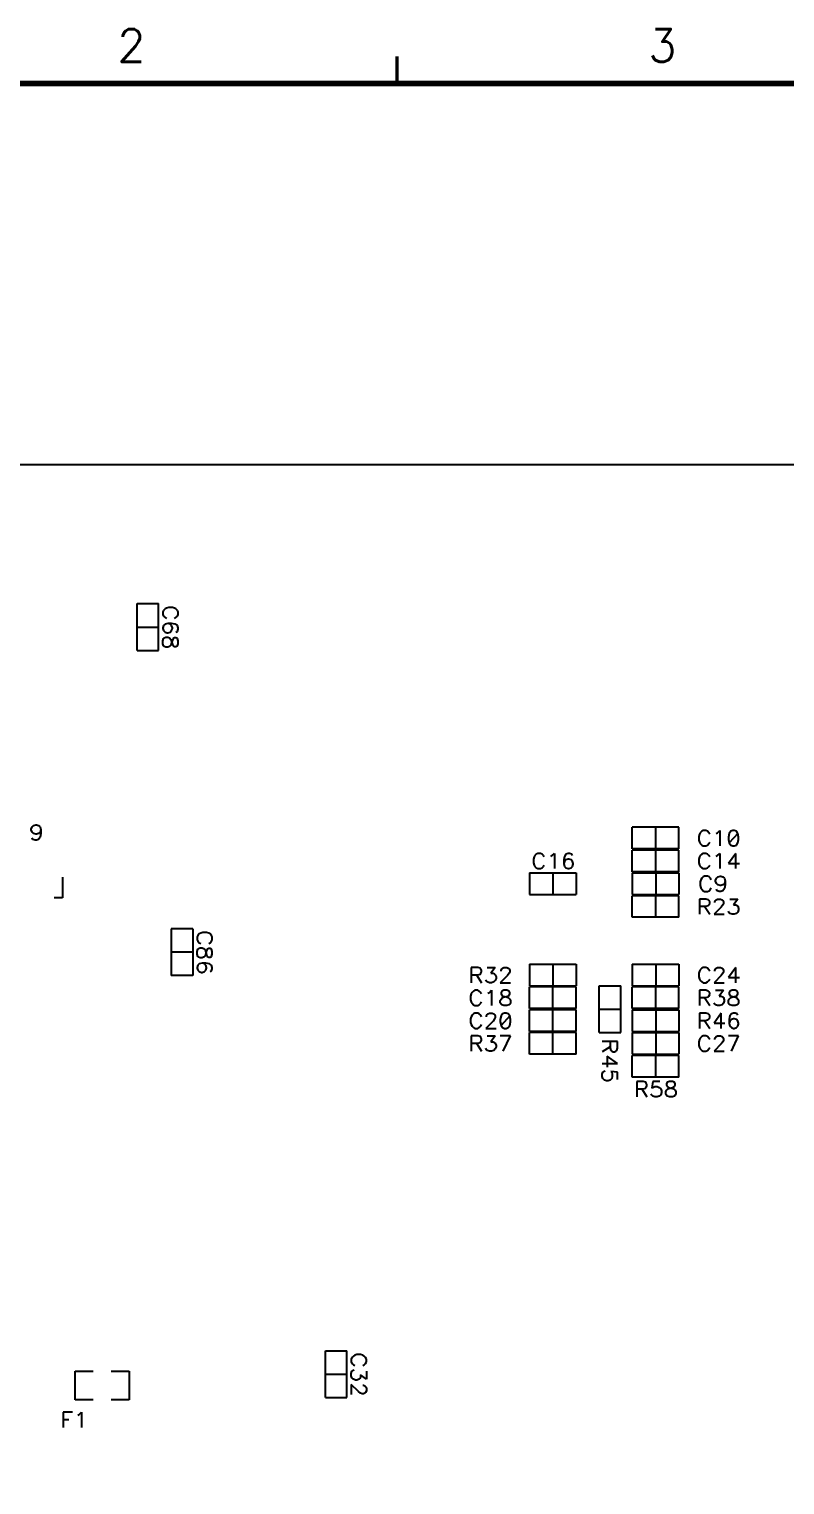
# Model space of a CAD drawing. Extents: x 295 to 953, y 10 to 290.
# Drawn here: x 555.7 to 625.1, y 156.3 to 290 of the extents above; entities that cross this region are included whole.
import ezdxf
from ezdxf.enums import TextEntityAlignment as Align

# ---------------------------------------------------------------- set-up
doc = ezdxf.new("R2010")
doc.units = 0
doc.header["$LTSCALE"] = 5
doc.header["$MEASUREMENT"] = 0
doc.layers.get('0').update_dxf_attribs({"linetype": 'CONTINUOUS', "lineweight": 25})
for name, color, linetype in [('DV-INT-A3_BSK', 2, 'CONTINUOUS'), ('문자', 4, 'CONTINUOUS'), ('테두리', 3, 'CONTINUOUS')]:
    doc.layers.add(name, color=color, linetype=linetype)
doc.styles.get("Standard").update_dxf_attribs({"font": 'simplex.shx'})

# ---------------------------------------------------------------- blocks, each defined once
blk = doc.blocks.new('C')
at = {"layer": '테두리'}
for points, const_width in [([(112.5, 287.5), (112.5, 285)], 0.3), ([(15, 285), (15, 15), (405, 15), (405, 285), (15, 285)], 0.5)]:
    blk.add_lwpolyline(points, dxfattribs=dict(at, const_width=const_width))
at = {"layer": '문자'}
for s, p in [('2', (88.12, 288.5)), ('3', (136.88, 288.5))]:
    blk.add_text(s, height=3, dxfattribs=at).set_placement(p, align=Align.MIDDLE)

msp = doc.modelspace()

# ---------------------------------------------------------------- linework, layer by layer
at = {"layer": 'DV-INT-A3_BSK', "color": 7}
for p, q in [((510.43, 250), (863.53, 250)), ((565.62, 232.94), (565.62, 237.23)), ((565.62, 237.23), (567.6, 237.23)), ((567.6, 232.94), (567.6, 237.23)), ((568.19, 236.75), (568.06, 236.61)), ((568.33, 236.81), (568.19, 236.75)), ((568.53, 236.88), (568.33, 236.81)), ((568.86, 236.88), (568.53, 236.88)), ((569.06, 236.81), (568.86, 236.88)), ((569.19, 236.75), (569.06, 236.81)), ((569.32, 236.61), (569.19, 236.75)), ((568.06, 236.61), (567.99, 236.48)), ((567.99, 236.48), (567.99, 236.22)), ((567.99, 236.22), (568.06, 236.08)), ((568.06, 236.08), (568.19, 235.95)), ((568.19, 235.35), (568.06, 235.21)), ((568.19, 235.95), (568.33, 235.88)), ((568.46, 235.41), (568.19, 235.35)), ((568.79, 235.41), (568.46, 235.41)), ((568.66, 235.35), (568.46, 235.41)), ((568.79, 235.21), (568.66, 235.35)), ((569.13, 235.35), (568.79, 235.41)), ((569.06, 235.88), (569.19, 235.95)), ((569.32, 235.21), (569.13, 235.35)), ((569.19, 235.95), (569.32, 236.08)), ((569.39, 236.48), (569.32, 236.61)), ((569.32, 236.08), (569.39, 236.22)), ((569.39, 236.22), (569.39, 236.48)), ((565.62, 235.08), (567.6, 235.08)), ((568.06, 235.21), (567.99, 235.02)), ((567.99, 235.02), (567.99, 234.95)), ((567.99, 234.95), (568.06, 234.75)), ((567.99, 233.82), (568.06, 234.02)), ((568.06, 234.75), (568.19, 234.61)), ((568.06, 234.02), (568.12, 234.08)), ((568.12, 234.08), (568.26, 234.15)), ((568.19, 234.61), (568.39, 234.55)), ((568.26, 234.15), (568.46, 234.15)), ((568.39, 234.55), (568.46, 234.55)), ((568.46, 234.55), (568.66, 234.61)), ((568.46, 234.15), (568.59, 234.08)), ((568.59, 234.08), (568.72, 233.95)), ((568.66, 234.61), (568.79, 234.75)), ((568.86, 235.02), (568.79, 235.21)), ((568.79, 234.75), (568.86, 234.95)), ((568.86, 234.95), (568.86, 235.02)), ((568.93, 234.02), (568.86, 233.89)), ((569.06, 234.08), (568.93, 234.02)), ((569.19, 234.08), (569.06, 234.08)), ((569.19, 234.61), (569.32, 234.68)), ((569.32, 234.02), (569.19, 234.08)), ((569.39, 235.02), (569.32, 235.21)), ((569.32, 234.68), (569.39, 234.88)), ((569.39, 233.82), (569.32, 234.02)), ((569.39, 234.88), (569.39, 235.02)), ((565.62, 232.94), (567.6, 232.94)), ((567.99, 233.55), (567.99, 233.82)), ((568.06, 233.35), (567.99, 233.55)), ((568.12, 233.29), (568.06, 233.35)), ((568.26, 233.22), (568.12, 233.29)), ((568.46, 233.22), (568.26, 233.22)), ((568.59, 233.29), (568.46, 233.22)), ((568.72, 233.42), (568.59, 233.29)), ((568.72, 233.95), (568.79, 233.75)), ((568.79, 233.62), (568.72, 233.42)), ((568.86, 233.89), (568.79, 233.62)), ((568.79, 233.75), (568.86, 233.48)), ((568.86, 233.48), (568.93, 233.35)), ((568.93, 233.35), (569.06, 233.29)), ((569.06, 233.29), (569.19, 233.29)), ((569.19, 233.29), (569.32, 233.35)), ((569.32, 233.35), (569.39, 233.55)), ((569.39, 233.55), (569.39, 233.82)), ((555.91, 216.52), (555.98, 216.72)), ((555.98, 216.72), (556.11, 216.85)), ((556.11, 216.85), (556.31, 216.92)), ((556.31, 216.92), (556.38, 216.92)), ((556.38, 216.92), (556.58, 216.85)), ((556.58, 216.85), (556.72, 216.72)), ((556.72, 216.72), (556.78, 216.45)), ((615.38, 216.69), (611.09, 216.69)), ((611.09, 214.71), (611.09, 216.69)), ((613.24, 214.71), (613.24, 216.69)), ((615.38, 214.71), (615.38, 216.69)), ((555.91, 216.45), (555.91, 216.52)), ((555.98, 216.25), (555.91, 216.45)), ((556.11, 216.12), (555.98, 216.25)), ((556.05, 215.58), (555.98, 215.71)), ((556.25, 215.51), (556.05, 215.58)), ((556.31, 216.05), (556.11, 216.12)), ((556.38, 215.51), (556.25, 215.51)), ((556.38, 216.05), (556.31, 216.05)), ((556.58, 216.12), (556.38, 216.05)), ((556.58, 215.58), (556.38, 215.51)), ((556.72, 216.25), (556.58, 216.12)), ((556.72, 215.78), (556.58, 215.58)), ((556.78, 216.45), (556.72, 216.25)), ((556.78, 216.12), (556.72, 215.78)), ((556.78, 216.45), (556.78, 216.12)), ((617.26, 216.05), (617.2, 215.85)), ((617.2, 215.85), (617.2, 215.52)), ((617.2, 215.52), (617.26, 215.32)), ((617.33, 216.18), (617.26, 216.05)), ((617.26, 215.32), (617.33, 215.19)), ((617.47, 216.32), (617.33, 216.18)), ((617.6, 216.38), (617.47, 216.32)), ((617.86, 216.38), (617.6, 216.38)), ((618, 216.32), (617.86, 216.38)), ((618.13, 216.18), (618, 216.32)), ((618.2, 216.05), (618.13, 216.18)), ((618.13, 215.19), (618.2, 215.32)), ((618.8, 216.12), (618.93, 216.18)), ((618.93, 216.18), (619.13, 216.38)), ((619.13, 216.38), (619.13, 214.98)), ((620, 216.12), (619.93, 215.78)), ((619.93, 215.78), (619.93, 215.58)), ((619.93, 215.58), (620, 215.25)), ((620.13, 216.32), (620, 216.12)), ((620.79, 216.12), (620, 215.25)), ((620.33, 216.38), (620.13, 216.32)), ((620.46, 216.38), (620.33, 216.38)), ((620.66, 216.32), (620.46, 216.38)), ((620.79, 216.12), (620.66, 216.32)), ((620.86, 215.78), (620.79, 216.12)), ((620.79, 215.25), (620.86, 215.58)), ((620.86, 215.58), (620.86, 215.78)), ((602.07, 213.96), (602.01, 213.76)), ((602.14, 214.09), (602.07, 213.96)), ((602.27, 214.22), (602.14, 214.09)), ((602.41, 214.29), (602.27, 214.22)), ((602.67, 214.29), (602.41, 214.29)), ((602.81, 214.22), (602.67, 214.29)), ((602.94, 214.09), (602.81, 214.22)), ((603.01, 213.96), (602.94, 214.09)), ((603.61, 214.02), (603.74, 214.09)), ((603.74, 214.09), (603.94, 214.29)), ((603.94, 214.29), (603.94, 212.89)), ((604.87, 214.02), (604.8, 213.69)), ((605, 214.22), (604.87, 214.02)), ((605.2, 214.29), (605, 214.22)), ((605.34, 214.29), (605.2, 214.29)), ((605.54, 214.22), (605.34, 214.29)), ((605.6, 214.09), (605.54, 214.22)), ((615.38, 214.71), (611.09, 214.71)), ((615.38, 214.59), (611.09, 214.59)), ((611.09, 212.61), (611.09, 214.59)), ((613.24, 212.61), (613.24, 214.59)), ((615.38, 212.61), (615.38, 214.59)), ((617.26, 213.96), (617.2, 213.76)), ((617.33, 214.09), (617.26, 213.96)), ((617.33, 215.19), (617.47, 215.05)), ((617.47, 214.22), (617.33, 214.09)), ((617.47, 215.05), (617.6, 214.98)), ((617.6, 214.29), (617.47, 214.22)), ((617.6, 214.98), (617.86, 214.98)), ((617.86, 214.29), (617.6, 214.29)), ((617.86, 214.98), (618, 215.05)), ((618, 214.22), (617.86, 214.29)), ((618, 215.05), (618.13, 215.19)), ((618.13, 214.09), (618, 214.22)), ((618.2, 213.96), (618.13, 214.09)), ((618.8, 214.02), (618.93, 214.09)), ((618.93, 214.09), (619.13, 214.29)), ((619.13, 214.29), (619.13, 212.89)), ((620.6, 214.29), (619.93, 213.36)), ((620, 215.25), (620.13, 215.05)), ((620.13, 215.05), (620.33, 214.98)), ((620.33, 214.98), (620.46, 214.98)), ((620.46, 214.98), (620.66, 215.05)), ((620.6, 212.89), (620.6, 214.29)), ((620.66, 215.05), (620.79, 215.25)), ((602.01, 213.76), (602.01, 213.42)), ((602.01, 213.42), (602.07, 213.22)), ((602.07, 213.22), (602.14, 213.09)), ((602.14, 213.09), (602.27, 212.96)), ((602.27, 212.96), (602.41, 212.89)), ((602.41, 212.89), (602.67, 212.89)), ((602.67, 212.89), (602.81, 212.96)), ((602.81, 212.96), (602.94, 213.09)), ((602.94, 213.09), (603.01, 213.22)), ((604.8, 213.69), (604.8, 213.36)), ((604.87, 213.55), (604.8, 213.36)), ((604.8, 213.36), (604.87, 213.09)), ((605, 213.69), (604.87, 213.55)), ((604.87, 213.09), (605, 212.96)), ((605.2, 213.76), (605, 213.69)), ((605, 212.96), (605.2, 212.89)), ((605.27, 213.76), (605.2, 213.76)), ((605.2, 212.89), (605.27, 212.89)), ((605.47, 213.69), (605.27, 213.76)), ((605.27, 212.89), (605.47, 212.96)), ((605.6, 213.55), (605.47, 213.69)), ((605.47, 212.96), (605.6, 213.09)), ((605.67, 213.36), (605.6, 213.55)), ((605.6, 213.09), (605.67, 213.29)), ((605.67, 213.29), (605.67, 213.36)), ((615.38, 212.61), (611.09, 212.61)), ((617.2, 213.76), (617.2, 213.42)), ((617.2, 213.42), (617.26, 213.22)), ((617.26, 213.22), (617.33, 213.09)), ((617.33, 213.09), (617.47, 212.96)), ((617.47, 212.96), (617.6, 212.89)), ((617.6, 212.89), (617.86, 212.89)), ((617.86, 212.89), (618, 212.96)), ((618, 212.96), (618.13, 213.09)), ((618.13, 213.09), (618.2, 213.22)), ((619.93, 213.36), (620.93, 213.36)), ((558.76, 212.11), (558.76, 210.21)), ((601.66, 212.5), (605.95, 212.5)), ((601.66, 212.5), (601.66, 210.52)), ((603.81, 212.5), (603.81, 210.52)), ((605.95, 212.5), (605.95, 210.52)), ((611.09, 212.5), (615.38, 212.5)), ((611.09, 212.5), (611.09, 210.52)), ((613.24, 212.5), (613.24, 210.52)), ((615.38, 212.5), (615.38, 210.52)), ((617.4, 211.87), (617.33, 211.67)), ((617.33, 211.67), (617.33, 211.33)), ((617.33, 211.33), (617.4, 211.13)), ((617.47, 212.01), (617.4, 211.87)), ((617.6, 212.14), (617.47, 212.01)), ((617.73, 212.21), (617.6, 212.14)), ((618, 212.21), (617.73, 212.21)), ((618.14, 212.14), (618, 212.21)), ((618.27, 212.01), (618.14, 212.14)), ((618.34, 211.87), (618.27, 212.01)), ((618.74, 211.81), (618.81, 212.01)), ((618.74, 211.74), (618.74, 211.81)), ((618.81, 211.54), (618.74, 211.74)), ((618.81, 212.01), (618.94, 212.14)), ((618.94, 211.4), (618.81, 211.54)), ((618.94, 212.14), (619.15, 212.21)), ((619.15, 211.33), (618.94, 211.4)), ((619.15, 212.21), (619.21, 212.21)), ((619.21, 211.33), (619.15, 211.33)), ((619.21, 212.21), (619.41, 212.14)), ((619.41, 211.4), (619.21, 211.33)), ((619.41, 212.14), (619.55, 212.01)), ((619.55, 211.54), (619.41, 211.4)), ((619.55, 212.01), (619.62, 211.74)), ((619.62, 211.74), (619.55, 211.54)), ((619.62, 211.4), (619.55, 211.07)), ((619.62, 211.74), (619.62, 211.4)), ((558.76, 210.21), (558.02, 210.21)), ((601.66, 210.52), (605.95, 210.52)), ((611.09, 210.52), (615.38, 210.52)), ((615.38, 210.4), (611.09, 210.4)), ((611.09, 208.42), (611.09, 210.4)), ((613.24, 208.42), (613.24, 210.4)), ((615.38, 208.42), (615.38, 210.4)), ((617.86, 210.1), (617.26, 210.1)), ((617.26, 210.1), (617.26, 208.7)), ((617.4, 211.13), (617.47, 211)), ((617.47, 211), (617.6, 210.86)), ((617.6, 210.86), (617.73, 210.8)), ((617.73, 210.8), (618, 210.8)), ((618.06, 210.03), (617.86, 210.1)), ((618, 210.8), (618.14, 210.86)), ((618.13, 209.96), (618.06, 210.03)), ((618.2, 209.83), (618.13, 209.96)), ((618.14, 210.86), (618.27, 211)), ((618.27, 211), (618.34, 211.13)), ((618.66, 209.83), (618.73, 209.96)), ((618.73, 209.96), (618.8, 210.03)), ((618.8, 210.03), (618.93, 210.1)), ((618.88, 210.86), (618.81, 211)), ((619.08, 210.8), (618.88, 210.86)), ((618.93, 210.1), (619.2, 210.1)), ((619.21, 210.8), (619.08, 210.8)), ((619.2, 210.1), (619.33, 210.03)), ((619.41, 210.86), (619.21, 210.8)), ((619.33, 210.03), (619.4, 209.96)), ((619.4, 209.96), (619.46, 209.83)), ((619.55, 211.07), (619.41, 210.86)), ((620.06, 210.1), (620.79, 210.1)), ((620.79, 210.1), (620.39, 209.56)), ((617.26, 209.43), (617.86, 209.43)), ((617.73, 209.43), (618.2, 208.7)), ((617.86, 209.43), (618.06, 209.5)), ((618.06, 209.5), (618.13, 209.56)), ((618.13, 209.56), (618.2, 209.7)), ((618.2, 209.7), (618.2, 209.83)), ((619.26, 209.36), (618.6, 208.7)), ((618.6, 208.7), (619.53, 208.7)), ((618.66, 209.77), (618.66, 209.83)), ((619.4, 209.56), (619.26, 209.36)), ((619.46, 209.7), (619.4, 209.56)), ((619.46, 209.83), (619.46, 209.7)), ((620, 208.83), (619.93, 208.97)), ((620.06, 208.76), (620, 208.83)), ((620.26, 208.7), (620.06, 208.76)), ((620.46, 208.7), (620.26, 208.7)), ((620.39, 209.56), (620.6, 209.56)), ((620.66, 208.76), (620.46, 208.7)), ((620.6, 209.56), (620.73, 209.5)), ((620.79, 208.9), (620.66, 208.76)), ((620.73, 209.5), (620.79, 209.43)), ((620.79, 209.43), (620.86, 209.23)), ((620.86, 209.1), (620.79, 208.9)), ((620.86, 209.23), (620.86, 209.1)), ((568.76, 207.36), (568.76, 203.08)), ((570.74, 207.36), (568.76, 207.36)), ((570.74, 207.36), (570.74, 203.08)), ((615.38, 208.42), (611.09, 208.42)), ((571.2, 206.75), (571.13, 206.62)), ((571.13, 206.62), (571.13, 206.35)), ((571.13, 206.35), (571.2, 206.22)), ((571.33, 206.89), (571.2, 206.75)), ((571.2, 206.22), (571.33, 206.09)), ((571.47, 206.95), (571.33, 206.89)), ((571.33, 206.09), (571.47, 206.02)), ((571.67, 207.02), (571.47, 206.95)), ((572, 207.02), (571.67, 207.02)), ((572.2, 206.95), (572, 207.02)), ((572.33, 206.89), (572.2, 206.95)), ((572.2, 206.02), (572.33, 206.09)), ((572.47, 206.75), (572.33, 206.89)), ((572.33, 206.09), (572.47, 206.22)), ((572.53, 206.62), (572.47, 206.75)), ((572.47, 206.22), (572.53, 206.35)), ((572.53, 206.35), (572.53, 206.62)), ((570.74, 205.22), (568.76, 205.22)), ((571.13, 205.29), (571.2, 205.49)), ((571.13, 205.02), (571.13, 205.29)), ((571.2, 204.82), (571.13, 205.02)), ((571.2, 205.49), (571.27, 205.55)), ((571.27, 204.75), (571.2, 204.82)), ((571.27, 205.55), (571.4, 205.62)), ((571.4, 204.69), (571.27, 204.75)), ((571.4, 205.62), (571.6, 205.62)), ((571.6, 204.69), (571.4, 204.69)), ((571.6, 205.62), (571.73, 205.55)), ((571.73, 204.75), (571.6, 204.69)), ((571.73, 205.55), (571.87, 205.42)), ((571.87, 204.89), (571.73, 204.75)), ((571.87, 205.42), (571.93, 205.22)), ((571.93, 205.09), (571.87, 204.89)), ((572, 205.35), (571.93, 205.09)), ((571.93, 205.22), (572, 204.95)), ((572.07, 205.49), (572, 205.35)), ((572, 204.95), (572.07, 204.82)), ((572.2, 205.55), (572.07, 205.49)), ((572.07, 204.82), (572.2, 204.75)), ((572.33, 205.55), (572.2, 205.55)), ((572.2, 204.75), (572.33, 204.75)), ((572.47, 205.49), (572.33, 205.55)), ((572.33, 204.75), (572.47, 204.82)), ((572.53, 205.29), (572.47, 205.49)), ((572.47, 204.82), (572.53, 205.02)), ((572.53, 205.02), (572.53, 205.29)), ((571.2, 204.02), (571.13, 203.82)), ((571.13, 203.82), (571.13, 203.76)), ((571.13, 203.76), (571.2, 203.56)), ((571.33, 204.15), (571.2, 204.02)), ((571.2, 203.56), (571.33, 203.43)), ((571.6, 204.22), (571.33, 204.15)), ((571.33, 203.43), (571.54, 203.36)), ((571.54, 203.36), (571.6, 203.36)), ((571.93, 204.22), (571.6, 204.22)), ((571.8, 204.15), (571.6, 204.22)), ((571.6, 203.36), (571.8, 203.43)), ((571.93, 204.02), (571.8, 204.15)), ((571.8, 203.43), (571.93, 203.56)), ((572.27, 204.15), (571.93, 204.22)), ((572, 203.82), (571.93, 204.02)), ((571.93, 203.56), (572, 203.76)), ((572, 203.76), (572, 203.82)), ((572.47, 204.02), (572.27, 204.15)), ((572.33, 203.43), (572.47, 203.49)), ((572.53, 203.82), (572.47, 204.02)), ((572.47, 203.49), (572.53, 203.69)), ((572.53, 203.69), (572.53, 203.82)), ((596.91, 203.81), (596.31, 203.81)), ((596.31, 203.81), (596.31, 202.41)), ((597.11, 203.74), (596.91, 203.81)), ((597.18, 203.68), (597.11, 203.74)), ((597.11, 203.21), (597.18, 203.28)), ((597.24, 203.55), (597.18, 203.68)), ((597.18, 203.28), (597.24, 203.41)), ((597.24, 203.41), (597.24, 203.55)), ((597.78, 203.81), (598.51, 203.81)), ((598.51, 203.81), (598.11, 203.28)), ((598.11, 203.28), (598.31, 203.28)), ((598.31, 203.28), (598.44, 203.21)), ((599.04, 203.55), (599.11, 203.68)), ((599.04, 203.48), (599.04, 203.55)), ((599.11, 203.68), (599.18, 203.74)), ((599.18, 203.74), (599.31, 203.81)), ((599.31, 203.81), (599.57, 203.81)), ((599.57, 203.81), (599.71, 203.74)), ((599.78, 203.28), (599.64, 203.08)), ((599.71, 203.74), (599.78, 203.68)), ((599.78, 203.68), (599.84, 203.55)), ((599.84, 203.41), (599.78, 203.28)), ((599.84, 203.55), (599.84, 203.41)), ((601.66, 204.12), (605.95, 204.12)), ((601.66, 204.12), (601.66, 202.13)), ((603.81, 204.12), (603.81, 202.13)), ((605.95, 204.12), (605.95, 202.13)), ((611.09, 204.12), (615.38, 204.12)), ((611.09, 204.12), (611.09, 202.13)), ((613.24, 204.12), (613.24, 202.13)), ((615.38, 204.12), (615.38, 202.13)), ((617.26, 203.48), (617.2, 203.28)), ((617.2, 203.28), (617.2, 202.95)), ((617.33, 203.61), (617.26, 203.48)), ((617.47, 203.74), (617.33, 203.61)), ((617.6, 203.81), (617.47, 203.74)), ((617.86, 203.81), (617.6, 203.81)), ((618, 203.74), (617.86, 203.81)), ((618.13, 203.61), (618, 203.74)), ((618.2, 203.48), (618.13, 203.61)), ((618.66, 203.55), (618.73, 203.68)), ((618.66, 203.48), (618.66, 203.55)), ((618.73, 203.68), (618.8, 203.74)), ((618.8, 203.74), (618.93, 203.81)), ((618.93, 203.81), (619.2, 203.81)), ((619.2, 203.81), (619.33, 203.74)), ((619.4, 203.28), (619.26, 203.08)), ((619.33, 203.74), (619.4, 203.68)), ((619.4, 203.68), (619.46, 203.55)), ((619.46, 203.41), (619.4, 203.28)), ((619.46, 203.55), (619.46, 203.41)), ((620.6, 203.81), (619.93, 202.88)), ((620.6, 202.41), (620.6, 203.81)), ((570.74, 203.08), (568.76, 203.08)), ((596.31, 203.14), (596.91, 203.14)), ((596.78, 203.14), (597.24, 202.41)), ((596.91, 203.14), (597.11, 203.21)), ((597.71, 202.54), (597.64, 202.68)), ((597.78, 202.48), (597.71, 202.54)), ((597.98, 202.41), (597.78, 202.48)), ((598.17, 202.41), (597.98, 202.41)), ((598.38, 202.48), (598.17, 202.41)), ((598.51, 202.61), (598.38, 202.48)), ((598.44, 203.21), (598.51, 203.14)), ((598.51, 203.14), (598.58, 202.95)), ((598.58, 202.81), (598.51, 202.61)), ((598.58, 202.95), (598.58, 202.81)), ((599.64, 203.08), (598.97, 202.41)), ((598.97, 202.41), (599.9, 202.41)), ((601.66, 202.13), (605.95, 202.13)), ((605.95, 202.02), (601.66, 202.02)), ((601.66, 200.04), (601.66, 202.02)), ((603.81, 200.04), (603.81, 202.02)), ((605.95, 200.04), (605.95, 202.02)), ((608.05, 197.84), (608.05, 202.13)), ((608.05, 202.13), (610.03, 202.13)), ((610.03, 197.84), (610.03, 202.13)), ((611.09, 202.13), (615.38, 202.13)), ((615.38, 202.02), (611.09, 202.02)), ((611.09, 200.04), (611.09, 202.02)), ((613.24, 200.04), (613.24, 202.02)), ((615.38, 200.04), (615.38, 202.02)), ((617.2, 202.95), (617.26, 202.75)), ((617.26, 202.75), (617.33, 202.61)), ((617.33, 202.61), (617.47, 202.48)), ((617.47, 202.48), (617.6, 202.41)), ((617.6, 202.41), (617.86, 202.41)), ((617.86, 202.41), (618, 202.48)), ((618, 202.48), (618.13, 202.61)), ((618.13, 202.61), (618.2, 202.75)), ((619.26, 203.08), (618.6, 202.41)), ((618.6, 202.41), (619.53, 202.41)), ((619.93, 202.88), (620.93, 202.88)), ((596.31, 201.38), (596.25, 201.18)), ((596.25, 201.18), (596.25, 200.85)), ((596.25, 200.85), (596.31, 200.65)), ((596.38, 201.51), (596.31, 201.38)), ((596.31, 200.65), (596.38, 200.52)), ((596.51, 201.65), (596.38, 201.51)), ((596.64, 201.72), (596.51, 201.65)), ((596.91, 201.72), (596.64, 201.72)), ((597.04, 201.65), (596.91, 201.72)), ((597.18, 201.51), (597.04, 201.65)), ((597.24, 201.38), (597.18, 201.51)), ((597.18, 200.52), (597.24, 200.65)), ((597.84, 201.45), (597.98, 201.51)), ((597.98, 201.51), (598.17, 201.72)), ((598.17, 201.72), (598.17, 200.32)), ((598.97, 200.78), (599.04, 200.91)), ((598.97, 200.58), (598.97, 200.78)), ((599.04, 200.45), (598.97, 200.58)), ((599.11, 201.65), (599.04, 201.51)), ((599.04, 201.51), (599.04, 201.38)), ((599.04, 201.38), (599.11, 201.25)), ((599.04, 200.91), (599.18, 201.05)), ((599.31, 201.72), (599.11, 201.65)), ((599.11, 201.25), (599.24, 201.18)), ((599.18, 201.05), (599.37, 201.12)), ((599.24, 201.18), (599.51, 201.12)), ((599.57, 201.72), (599.31, 201.72)), ((599.37, 201.12), (599.64, 201.18)), ((599.51, 201.12), (599.71, 201.05)), ((599.78, 201.65), (599.57, 201.72)), ((599.64, 201.18), (599.78, 201.25)), ((599.71, 201.05), (599.84, 200.91)), ((599.84, 201.51), (599.78, 201.65)), ((599.78, 201.25), (599.84, 201.38)), ((599.84, 201.38), (599.84, 201.51)), ((599.84, 200.91), (599.9, 200.78)), ((599.9, 200.58), (599.84, 200.45)), ((599.9, 200.78), (599.9, 200.58)), ((617.86, 201.72), (617.26, 201.72)), ((617.26, 201.72), (617.26, 200.32)), ((617.26, 201.05), (617.86, 201.05)), ((617.73, 201.05), (618.2, 200.32)), ((618.06, 201.65), (617.86, 201.72)), ((617.86, 201.05), (618.06, 201.12)), ((618.13, 201.58), (618.06, 201.65)), ((618.06, 201.12), (618.13, 201.18)), ((618.2, 201.45), (618.13, 201.58)), ((618.13, 201.18), (618.2, 201.32)), ((618.2, 201.32), (618.2, 201.45)), ((618.66, 200.45), (618.6, 200.58)), ((618.73, 201.72), (619.46, 201.72)), ((619.46, 201.72), (619.06, 201.18)), ((619.06, 201.18), (619.26, 201.18)), ((619.26, 201.18), (619.4, 201.12)), ((619.4, 201.12), (619.46, 201.05)), ((619.46, 201.05), (619.53, 200.85)), ((619.53, 200.72), (619.46, 200.52)), ((619.53, 200.85), (619.53, 200.72)), ((619.93, 200.78), (620, 200.91)), ((619.93, 200.58), (619.93, 200.78)), ((620, 200.45), (619.93, 200.58)), ((620.06, 201.65), (620, 201.51)), ((620, 201.51), (620, 201.38)), ((620, 201.38), (620.06, 201.25)), ((620, 200.91), (620.13, 201.05)), ((620.26, 201.72), (620.06, 201.65)), ((620.06, 201.25), (620.19, 201.18)), ((620.13, 201.05), (620.33, 201.12)), ((620.19, 201.18), (620.46, 201.12)), ((620.53, 201.72), (620.26, 201.72)), ((620.33, 201.12), (620.6, 201.18)), ((620.46, 201.12), (620.66, 201.05)), ((620.73, 201.65), (620.53, 201.72)), ((620.6, 201.18), (620.73, 201.25)), ((620.66, 201.05), (620.79, 200.91)), ((620.79, 201.51), (620.73, 201.65)), ((620.73, 201.25), (620.79, 201.38)), ((620.79, 201.38), (620.79, 201.51)), ((620.79, 200.91), (620.86, 200.78)), ((620.86, 200.58), (620.79, 200.45)), ((620.86, 200.78), (620.86, 200.58)), ((596.31, 199.29), (596.25, 199.09)), ((596.38, 199.42), (596.31, 199.29)), ((596.38, 200.52), (596.51, 200.38)), ((596.51, 199.55), (596.38, 199.42)), ((596.51, 200.38), (596.64, 200.32)), ((596.64, 199.62), (596.51, 199.55)), ((596.64, 200.32), (596.91, 200.32)), ((596.91, 199.62), (596.64, 199.62)), ((596.91, 200.32), (597.04, 200.38)), ((597.04, 199.55), (596.91, 199.62)), ((597.04, 200.38), (597.18, 200.52)), ((597.18, 199.42), (597.04, 199.55)), ((597.24, 199.29), (597.18, 199.42)), ((597.71, 199.36), (597.78, 199.49)), ((597.71, 199.29), (597.71, 199.36)), ((597.78, 199.49), (597.84, 199.55)), ((597.84, 199.55), (597.98, 199.62)), ((597.98, 199.62), (598.24, 199.62)), ((598.24, 199.62), (598.38, 199.55)), ((598.38, 199.55), (598.44, 199.49)), ((598.44, 199.49), (598.51, 199.36)), ((598.51, 199.36), (598.51, 199.22)), ((599.04, 199.36), (598.97, 199.02)), ((599.11, 200.38), (599.04, 200.45)), ((599.18, 199.55), (599.04, 199.36)), ((599.84, 199.36), (599.04, 198.49)), ((599.31, 200.32), (599.11, 200.38)), ((599.37, 199.62), (599.18, 199.55)), ((599.57, 200.32), (599.31, 200.32)), ((599.51, 199.62), (599.37, 199.62)), ((599.71, 199.55), (599.51, 199.62)), ((599.78, 200.38), (599.57, 200.32)), ((599.84, 199.36), (599.71, 199.55)), ((599.84, 200.45), (599.78, 200.38)), ((599.9, 199.02), (599.84, 199.36)), ((605.95, 200.04), (601.66, 200.04)), ((605.95, 199.93), (601.66, 199.93)), ((601.66, 197.94), (601.66, 199.93)), ((603.81, 197.94), (603.81, 199.93)), ((605.95, 197.94), (605.95, 199.93)), ((608.05, 199.98), (610.03, 199.98)), ((615.38, 200.04), (611.09, 200.04)), ((611.09, 199.93), (615.38, 199.93)), ((611.09, 199.93), (611.09, 197.94)), ((613.24, 199.93), (613.24, 197.94)), ((615.38, 199.93), (615.38, 197.94)), ((617.86, 199.62), (617.26, 199.62)), ((617.26, 199.62), (617.26, 198.22)), ((618.06, 199.55), (617.86, 199.62)), ((618.13, 199.49), (618.06, 199.55)), ((618.2, 199.36), (618.13, 199.49)), ((618.2, 199.22), (618.2, 199.36)), ((619.26, 199.62), (618.6, 198.69)), ((618.73, 200.38), (618.66, 200.45)), ((618.93, 200.32), (618.73, 200.38)), ((619.13, 200.32), (618.93, 200.32)), ((619.33, 200.38), (619.13, 200.32)), ((619.26, 198.22), (619.26, 199.62)), ((619.46, 200.52), (619.33, 200.38)), ((620.06, 200.38), (620, 200.45)), ((620.06, 199.36), (620, 199.02)), ((620.26, 200.32), (620.06, 200.38)), ((620.19, 199.55), (620.06, 199.36)), ((620.39, 199.62), (620.19, 199.55)), ((620.53, 200.32), (620.26, 200.32)), ((620.53, 199.62), (620.39, 199.62)), ((620.73, 200.38), (620.53, 200.32)), ((620.73, 199.55), (620.53, 199.62)), ((620.79, 200.45), (620.73, 200.38)), ((620.79, 199.42), (620.73, 199.55)), ((596.25, 199.09), (596.25, 198.76)), ((596.25, 198.76), (596.31, 198.56)), ((596.31, 198.56), (596.38, 198.42)), ((596.38, 198.42), (596.51, 198.29)), ((596.51, 198.29), (596.64, 198.22)), ((596.64, 198.22), (596.91, 198.22)), ((596.91, 198.22), (597.04, 198.29)), ((597.04, 198.29), (597.18, 198.42)), ((597.18, 198.42), (597.24, 198.56)), ((598.31, 198.89), (597.64, 198.22)), ((597.64, 198.22), (598.58, 198.22)), ((598.44, 199.09), (598.31, 198.89)), ((598.51, 199.22), (598.44, 199.09)), ((598.97, 199.02), (598.97, 198.82)), ((598.97, 198.82), (599.04, 198.49)), ((599.04, 198.49), (599.18, 198.29)), ((599.18, 198.29), (599.37, 198.22)), ((599.37, 198.22), (599.51, 198.22)), ((599.51, 198.22), (599.71, 198.29)), ((599.71, 198.29), (599.84, 198.49)), ((599.84, 198.49), (599.9, 198.82)), ((599.9, 198.82), (599.9, 199.02)), ((605.95, 197.94), (601.66, 197.94)), ((611.09, 197.94), (615.38, 197.94)), ((617.26, 198.95), (617.86, 198.95)), ((617.73, 198.95), (618.2, 198.22)), ((617.86, 198.95), (618.06, 199.02)), ((618.06, 199.02), (618.13, 199.09)), ((618.13, 199.09), (618.2, 199.22)), ((618.6, 198.69), (619.59, 198.69)), ((620, 199.02), (620, 198.69)), ((620.06, 198.89), (620, 198.69)), ((620, 198.69), (620.06, 198.42)), ((620.19, 199.02), (620.06, 198.89)), ((620.06, 198.42), (620.19, 198.29)), ((620.39, 199.09), (620.19, 199.02)), ((620.19, 198.29), (620.39, 198.22)), ((620.46, 199.09), (620.39, 199.09)), ((620.39, 198.22), (620.46, 198.22)), ((620.66, 199.02), (620.46, 199.09)), ((620.46, 198.22), (620.66, 198.29)), ((620.79, 198.89), (620.66, 199.02)), ((620.66, 198.29), (620.79, 198.42)), ((620.86, 198.69), (620.79, 198.89)), ((620.79, 198.42), (620.86, 198.62)), ((620.86, 198.62), (620.86, 198.69)), ((596.91, 197.52), (596.31, 197.52)), ((596.31, 197.52), (596.31, 196.12)), ((596.31, 196.86), (596.91, 196.86)), ((596.78, 196.86), (597.24, 196.12)), ((597.11, 197.46), (596.91, 197.52)), ((596.91, 196.86), (597.11, 196.92)), ((597.18, 197.39), (597.11, 197.46)), ((597.11, 196.92), (597.18, 196.99)), ((597.24, 197.26), (597.18, 197.39)), ((597.18, 196.99), (597.24, 197.13)), ((597.24, 197.13), (597.24, 197.26)), ((597.78, 197.52), (598.51, 197.52)), ((598.51, 197.52), (598.11, 196.99)), ((598.11, 196.99), (598.31, 196.99)), ((598.31, 196.99), (598.44, 196.92)), ((598.44, 196.92), (598.51, 196.86)), ((598.51, 196.86), (598.58, 196.66)), ((598.58, 196.66), (598.58, 196.53)), ((599.9, 197.52), (598.97, 197.52)), ((599.24, 196.12), (599.9, 197.52)), ((605.95, 197.83), (601.66, 197.83)), ((601.66, 195.85), (601.66, 197.83)), ((603.81, 195.85), (603.81, 197.83)), ((605.95, 195.85), (605.95, 197.83)), ((608.05, 197.84), (610.03, 197.84)), ((609.73, 197), (608.33, 197)), ((609.06, 197), (609.06, 196.4)), ((609.73, 196.4), (609.73, 197)), ((611.09, 197.83), (615.38, 197.83)), ((611.09, 197.83), (611.09, 195.85)), ((613.24, 197.83), (613.24, 195.85)), ((615.38, 197.83), (615.38, 195.85)), ((617.26, 197.19), (617.2, 196.99)), ((617.2, 196.99), (617.2, 196.66)), ((617.2, 196.66), (617.26, 196.46)), ((617.33, 197.32), (617.26, 197.19)), ((617.47, 197.46), (617.33, 197.32)), ((617.6, 197.52), (617.47, 197.46)), ((617.86, 197.52), (617.6, 197.52)), ((618, 197.46), (617.86, 197.52)), ((618.13, 197.32), (618, 197.46)), ((618.2, 197.19), (618.13, 197.32)), ((619.26, 196.79), (618.6, 196.12)), ((618.66, 197.26), (618.73, 197.39)), ((618.66, 197.19), (618.66, 197.26)), ((618.73, 197.39), (618.8, 197.46)), ((618.8, 197.46), (618.93, 197.52)), ((618.93, 197.52), (619.2, 197.52)), ((619.2, 197.52), (619.33, 197.46)), ((619.4, 196.99), (619.26, 196.79)), ((619.33, 197.46), (619.4, 197.39)), ((619.4, 197.39), (619.46, 197.26)), ((619.46, 197.13), (619.4, 196.99)), ((619.46, 197.26), (619.46, 197.13)), ((620.86, 197.52), (619.93, 197.52)), ((620.19, 196.12), (620.86, 197.52)), ((597.71, 196.26), (597.64, 196.39)), ((597.78, 196.19), (597.71, 196.26)), ((597.98, 196.12), (597.78, 196.19)), ((598.17, 196.12), (597.98, 196.12)), ((598.38, 196.19), (598.17, 196.12)), ((598.51, 196.33), (598.38, 196.19)), ((598.58, 196.53), (598.51, 196.33)), ((605.95, 195.85), (601.66, 195.85)), ((609.06, 196.53), (608.33, 196.07)), ((609.73, 195), (608.8, 195.67)), ((608.8, 195.67), (608.8, 194.67)), ((609.06, 196.4), (609.13, 196.2)), ((609.13, 196.2), (609.2, 196.13)), ((609.2, 196.13), (609.33, 196.07)), ((609.33, 196.07), (609.46, 196.07)), ((609.46, 196.07), (609.59, 196.13)), ((609.59, 196.13), (609.66, 196.2)), ((609.66, 196.2), (609.73, 196.4)), ((611.09, 195.85), (615.38, 195.85)), ((615.38, 195.73), (611.09, 195.73)), ((611.09, 193.75), (611.09, 195.73)), ((613.24, 193.75), (613.24, 195.73)), ((615.38, 193.75), (615.38, 195.73)), ((617.26, 196.46), (617.33, 196.33)), ((617.33, 196.33), (617.47, 196.19)), ((617.47, 196.19), (617.6, 196.12)), ((617.6, 196.12), (617.86, 196.12)), ((617.86, 196.12), (618, 196.19)), ((618, 196.19), (618.13, 196.33)), ((618.13, 196.33), (618.2, 196.46)), ((618.6, 196.12), (619.53, 196.12)), ((608.33, 195), (609.73, 195)), ((608.33, 194), (608.4, 194.2)), ((608.33, 193.8), (608.33, 194)), ((608.4, 194.2), (608.46, 194.27)), ((608.46, 194.27), (608.6, 194.33)), ((609.73, 194.2), (609.13, 194.27)), ((609.13, 194.27), (609.2, 194.2)), ((609.2, 194.2), (609.26, 194)), ((609.26, 194), (609.26, 193.8)), ((609.73, 193.53), (609.73, 194.2)), ((608.4, 193.6), (608.33, 193.8)), ((608.53, 193.47), (608.4, 193.6)), ((608.73, 193.4), (608.53, 193.47)), ((608.87, 193.4), (608.73, 193.4)), ((609.06, 193.47), (608.87, 193.4)), ((609.2, 193.6), (609.06, 193.47)), ((609.26, 193.8), (609.2, 193.6)), ((615.38, 193.75), (611.09, 193.75)), ((612.1, 193.33), (611.5, 193.33)), ((611.5, 193.33), (611.5, 191.93)), ((611.5, 192.67), (612.1, 192.67)), ((611.97, 192.67), (612.44, 191.93)), ((612.3, 193.27), (612.1, 193.33)), ((612.1, 192.67), (612.3, 192.73)), ((612.37, 193.2), (612.3, 193.27)), ((612.3, 192.73), (612.37, 192.8)), ((612.44, 193.07), (612.37, 193.2)), ((612.37, 192.8), (612.44, 192.94)), ((612.44, 192.94), (612.44, 193.07)), ((612.97, 193.33), (612.9, 192.73)), ((612.9, 192.73), (612.97, 192.8)), ((613.63, 193.33), (612.97, 193.33)), ((612.97, 192.8), (613.17, 192.87)), ((613.17, 192.87), (613.37, 192.87)), ((613.37, 192.87), (613.57, 192.8)), ((613.57, 192.8), (613.7, 192.67)), ((613.7, 192.67), (613.77, 192.47)), ((614.3, 193.27), (614.23, 193.13)), ((614.23, 193.13), (614.23, 193)), ((614.23, 193), (614.3, 192.87)), ((614.23, 192.53), (614.37, 192.67)), ((614.5, 193.33), (614.3, 193.27)), ((614.3, 192.87), (614.43, 192.8)), ((614.37, 192.67), (614.57, 192.73)), ((614.43, 192.8), (614.7, 192.73)), ((614.77, 193.33), (614.5, 193.33)), ((614.57, 192.73), (614.83, 192.8)), ((614.7, 192.73), (614.9, 192.67)), ((614.97, 193.27), (614.77, 193.33)), ((614.83, 192.8), (614.97, 192.87)), ((614.9, 192.67), (615.03, 192.53)), ((615.03, 193.13), (614.97, 193.27)), ((614.97, 192.87), (615.03, 193)), ((615.03, 193), (615.03, 193.13)), ((612.9, 192.07), (612.83, 192.2)), ((612.97, 192), (612.9, 192.07)), ((613.17, 191.93), (612.97, 192)), ((613.37, 191.93), (613.17, 191.93)), ((613.57, 192), (613.37, 191.93)), ((613.7, 192.13), (613.57, 192)), ((613.77, 192.34), (613.7, 192.13)), ((613.77, 192.47), (613.77, 192.34)), ((614.17, 192.4), (614.23, 192.53)), ((614.17, 192.2), (614.17, 192.4)), ((614.23, 192.07), (614.17, 192.2)), ((614.3, 192), (614.23, 192.07)), ((614.5, 191.93), (614.3, 192)), ((614.77, 191.93), (614.5, 191.93)), ((614.97, 192), (614.77, 191.93)), ((615.03, 192.07), (614.97, 192)), ((615.03, 192.53), (615.1, 192.4)), ((615.1, 192.2), (615.03, 192.07)), ((615.1, 192.4), (615.1, 192.2)), ((582.91, 164.31), (582.91, 168.6)), ((582.91, 168.6), (584.89, 168.6)), ((584.89, 164.31), (584.89, 168.6)), ((585.35, 167.99), (585.28, 167.85)), ((585.28, 167.85), (585.28, 167.59)), ((585.28, 167.59), (585.35, 167.45)), ((585.48, 168.12), (585.35, 167.99)), ((585.35, 167.45), (585.48, 167.32)), ((585.61, 168.19), (585.48, 168.12)), ((585.48, 167.32), (585.61, 167.25)), ((585.81, 168.25), (585.61, 168.19)), ((586.15, 168.25), (585.81, 168.25)), ((586.35, 168.19), (586.15, 168.25)), ((586.48, 168.12), (586.35, 168.19)), ((586.35, 167.25), (586.48, 167.32)), ((586.61, 167.99), (586.48, 168.12)), ((586.48, 167.32), (586.61, 167.45)), ((586.68, 167.85), (586.61, 167.99)), ((586.61, 167.45), (586.68, 167.59)), ((586.68, 167.59), (586.68, 167.85)), ((559.94, 164.09), (559.94, 166.72)), ((559.94, 166.72), (561.6, 166.72)), ((563.24, 166.72), (564.89, 166.72)), ((564.89, 166.72), (564.89, 164.09)), ((582.91, 166.46), (584.89, 166.46)), ((585.28, 166.52), (585.35, 166.72)), ((585.28, 166.32), (585.28, 166.52)), ((585.35, 166.12), (585.28, 166.32)), ((585.35, 166.72), (585.41, 166.79)), ((585.48, 165.99), (585.35, 166.12)), ((585.41, 166.79), (585.55, 166.85)), ((585.68, 165.92), (585.48, 165.99)), ((585.81, 165.92), (585.68, 165.92)), ((586.01, 165.99), (585.81, 165.92)), ((586.08, 166.05), (586.01, 165.99)), ((586.15, 166.19), (586.08, 166.05)), ((586.68, 165.99), (586.15, 166.39)), ((586.15, 166.39), (586.15, 166.19)), ((586.68, 166.72), (586.68, 165.99)), ((585.94, 164.86), (585.28, 165.52)), ((585.28, 165.52), (585.28, 164.59)), ((586.15, 164.72), (585.94, 164.86)), ((586.28, 164.66), (586.15, 164.72)), ((586.41, 164.66), (586.28, 164.66)), ((586.35, 165.45), (586.41, 165.45)), ((586.41, 165.45), (586.54, 165.39)), ((586.54, 164.72), (586.41, 164.66)), ((586.54, 165.39), (586.61, 165.32)), ((586.61, 164.79), (586.54, 164.72)), ((586.61, 165.32), (586.68, 165.19)), ((586.68, 164.92), (586.61, 164.79)), ((586.68, 165.19), (586.68, 164.92)), ((561.6, 164.09), (559.94, 164.09)), ((564.89, 164.09), (563.24, 164.09)), ((582.91, 164.31), (584.89, 164.31)), ((559.7, 162.97), (558.82, 162.97)), ((558.82, 162.97), (558.82, 161.56)), ((558.82, 162.29), (559.36, 162.29)), ((560.17, 162.7), (560.3, 162.76)), ((560.3, 162.76), (560.51, 162.97)), ((560.51, 162.97), (560.51, 161.56))]:
    msp.add_line(p, q, dxfattribs=at)

# ---------------------------------------------------------------- block references
msp.add_blockref('C', (476.98, 0))

doc.saveas('drawing.dxf')
